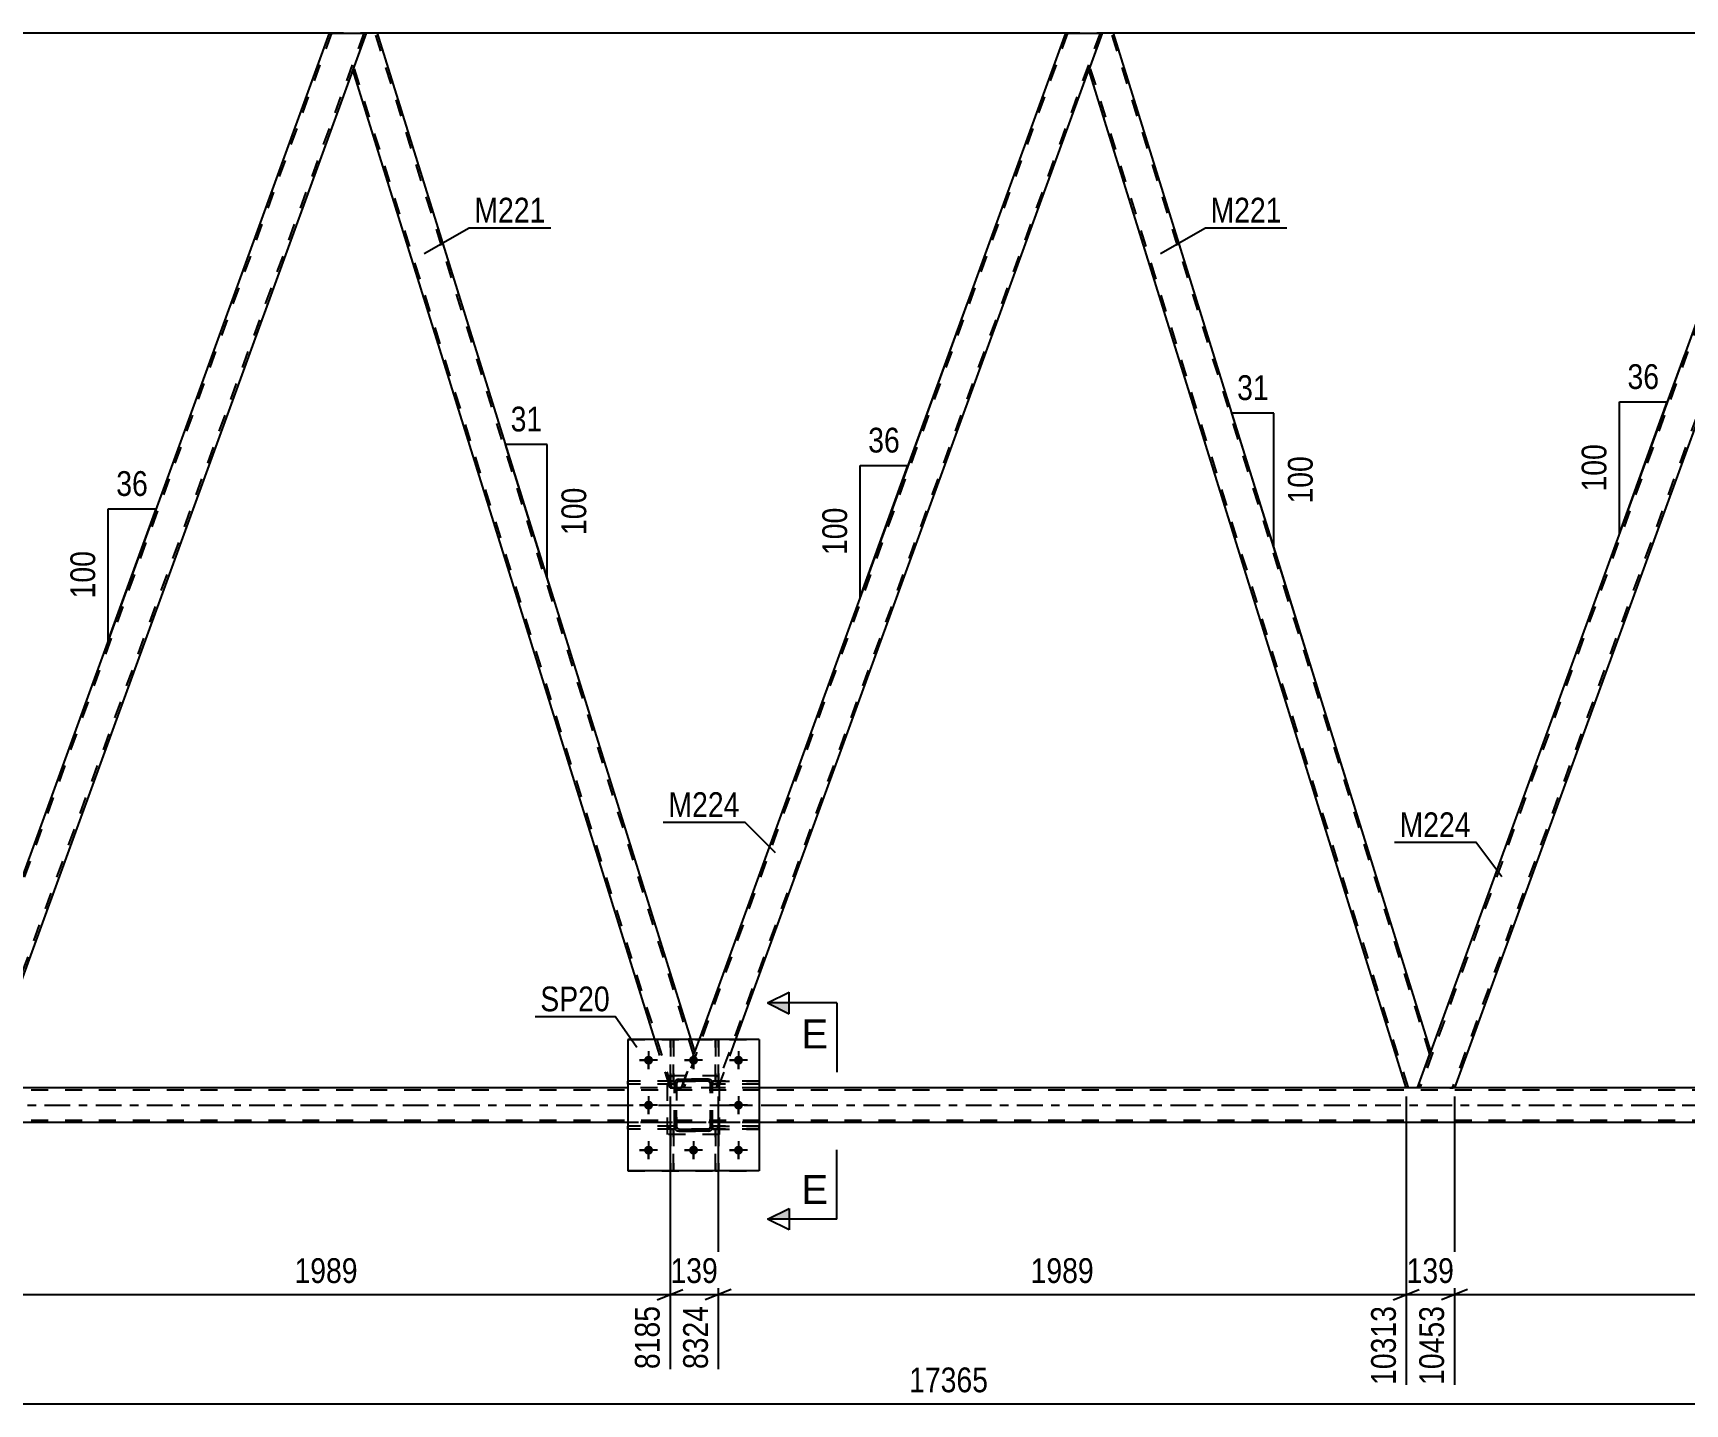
# Model space of a CAD drawing. Header units: millimetres. Extents: x 0 to 841, y 0 to 594.
# Drawn here: x 324.9 to 515.9, y 302.4 to 461 of the extents above; entities that cross this region are included whole.
import ezdxf

# ---------------------------------------------------------------- set-up
doc = ezdxf.new("R2010")
doc.units = ezdxf.units.MM
doc.linetypes.add('DXK_LINE_DOT2', pattern=[3.9198, 1.9599, -1.9599])
doc.linetypes.add('DXK_LINE_DOT3', pattern=[5.9187, 2.979, -0.9799, 0.9799, -0.9799])
doc.styles.add('Arial', font='ARIAL.TTF', dxfattribs={"height": 0.2})
doc.styles.add('Arial Narrow', font='ARIALN.TTF', dxfattribs={"height": 0.2})

# ---------------------------------------------------------------- blocks, each defined once
blk = doc.blocks.new('Part-318893340-3749 - 3734')
at = {"color": 7, "linetype": 'DXK_LINE_DOT2'}
for p, q in [((403.46, 334.23), (403.46, 334.55)), ((403.46, 334.55), (408.86, 334.55)), ((404.06, 334.23), (404.06, 334.55)), ((408.86, 334.55), (408.86, 334.23)), ((408.86, 334.23), (403.46, 334.23))]:
    blk.add_line(p, q, dxfattribs=at)
blk = doc.blocks.new('Part-318893340-3856 - 3734')
at = {"color": 2, "linetype": 'Continuous'}
for p, q in [((359.13, 460.98), (279.57, 460.98)), ((444.26, 460.98), (364.7, 460.98)), ((529.4, 460.98), (449.84, 460.98))]:
    blk.add_line(p, q, dxfattribs=at)
at = {"color": 7, "linetype": 'DXK_LINE_DOT2'}
for p, q in [((364.7, 460.98), (359.13, 460.98)), ((449.84, 460.98), (444.26, 460.98))]:
    blk.add_line(p, q, dxfattribs=at)
blk = doc.blocks.new('Part-318893340-3746 - 3734')
at = {"color": 7, "linetype": 'DXK_LINE_DOT2'}
for p, q in [((399.06, 339.75), (393.66, 339.75)), ((393.66, 339.43), (393.66, 339.75)), ((399.06, 339.43), (393.66, 339.43)), ((398.46, 339.43), (398.46, 339.75)), ((399.06, 339.75), (399.06, 339.43))]:
    blk.add_line(p, q, dxfattribs=at)
blk = doc.blocks.new('Part-318893340-3757 - 3734')
at = {"color": 7, "linetype": 'DXK_LINE_DOT2'}
for p, q in [((398.61, 339.74), (398.61, 344.59)), ((398.61, 344.59), (398.93, 344.59)), ((398.93, 344.59), (398.93, 339.74)), ((398.61, 340.34), (398.93, 340.34)), ((398.93, 339.74), (398.61, 339.74))]:
    blk.add_line(p, q, dxfattribs=at)
blk = doc.blocks.new('Part-318893340-3762 - 3734')
at = {"color": 7, "linetype": 'DXK_LINE_DOT2'}
for p, q in [((408.86, 334.55), (403.46, 334.55)), ((403.46, 334.55), (403.46, 334.23)), ((404.06, 334.23), (404.06, 334.55)), ((408.86, 334.23), (408.86, 334.55)), ((403.46, 334.23), (408.86, 334.23))]:
    blk.add_line(p, q, dxfattribs=at)
blk = doc.blocks.new('Part-318893340-3831 - 3734')
at = {"color": 7, "linetype": 'DXK_LINE_DOT2'}
for p, q in [((403.81, 339.74), (403.81, 344.59)), ((403.81, 344.59), (404.13, 344.59)), ((404.13, 344.59), (404.13, 339.74)), ((403.81, 340.34), (404.13, 340.34)), ((404.13, 339.74), (403.81, 339.74))]:
    blk.add_line(p, q, dxfattribs=at)
blk = doc.blocks.new('Part-318893340-3771 - 3734')
at = {"color": 7, "linetype": 'DXK_LINE_DOT2'}
for p, q in [((399.06, 334.55), (393.66, 334.55)), ((393.66, 334.23), (393.66, 334.55)), ((398.46, 334.23), (398.46, 334.55)), ((399.06, 334.55), (399.06, 334.23)), ((399.06, 334.23), (393.66, 334.23))]:
    blk.add_line(p, q, dxfattribs=at)
blk = doc.blocks.new('Part-318893340-3792 - 3734')
at = {"color": 7, "linetype": 'DXK_LINE_DOT2'}
for p, q in [((404.26, 340.39), (398.26, 340.39)), ((398.26, 333.59), (398.26, 340.39)), ((404.26, 333.59), (404.26, 340.39)), ((404.26, 333.59), (398.26, 333.59))]:
    blk.add_line(p, q, dxfattribs=at)
blk = doc.blocks.new('Part-318893340-3795 - 3734')
at = {"color": 7, "linetype": 'DXK_LINE_DOT2'}
for p, q in [((404.13, 334.22), (403.81, 334.22)), ((403.81, 334.22), (403.81, 329.39)), ((403.81, 333.62), (404.13, 333.62)), ((404.13, 329.39), (404.13, 334.22)), ((403.81, 329.39), (404.13, 329.39))]:
    blk.add_line(p, q, dxfattribs=at)
blk = doc.blocks.new('Bolt-318893340-3812 - 3734')
at = {"linetype": 'Continuous'}
for points in [[(396.58, 342.19, -1), (395.54, 342.19, -1)], [(401.78, 342.19, -1), (400.74, 342.19, -1)], [(406.98, 342.19, -1), (405.94, 342.19, -1)], [(396.58, 336.99, -1), (395.54, 336.99, -1)], [(406.98, 336.99, -1), (405.94, 336.99, -1)], [(396.58, 331.79, -1), (395.54, 331.79, -1)], [(401.78, 331.79, -1), (400.74, 331.79, -1)], [(406.98, 331.79, -1), (405.94, 331.79, -1)]]:
    blk.add_hatch(color=1, dxfattribs=at).paths.add_polyline_path(points)
at = {"color": 1, "linetype": 'Continuous'}
for p, q in [((397.1, 342.19), (395.02, 342.19)), ((396.06, 343.23), (396.06, 341.15)), ((402.3, 342.19), (400.22, 342.19)), ((401.26, 343.23), (401.26, 341.15)), ((407.5, 342.19), (405.42, 342.19)), ((406.46, 343.23), (406.46, 341.15)), ((397.1, 336.99), (395.02, 336.99)), ((396.06, 338.03), (396.06, 335.95)), ((407.5, 336.99), (405.42, 336.99)), ((406.46, 338.03), (406.46, 335.95)), ((396.06, 332.83), (396.06, 330.75)), ((401.26, 332.83), (401.26, 330.75)), ((406.46, 332.83), (406.46, 330.75)), ((397.1, 331.79), (395.02, 331.79)), ((402.3, 331.79), (400.22, 331.79)), ((407.5, 331.79), (405.42, 331.79))]:
    blk.add_line(p, q, dxfattribs=at)
blk = doc.blocks.new('Part-318893340-3825 - 3734')
at = {"color": 7, "linetype": 'DXK_LINE_DOT2'}
for p, q in [((404.26, 339.75), (403.46, 339.75)), ((403.46, 339.75), (403.46, 339.43)), ((403.46, 339.43), (404.28, 339.43)), ((408.86, 339.75), (404.06, 339.75)), ((404.06, 339.75), (404.06, 339.43)), ((408.86, 339.43), (404.06, 339.43)), ((408.86, 339.75), (408.86, 339.43))]:
    blk.add_line(p, q, dxfattribs=at)
blk = doc.blocks.new('Part-318893340-3842 - 3734')
at = {"color": 7, "linetype": 'DXK_LINE_DOT2'}
for p, q in [((398.93, 334.22), (398.61, 334.22)), ((398.61, 334.22), (398.61, 329.39)), ((398.61, 333.62), (398.93, 333.62)), ((398.93, 329.39), (398.93, 334.22)), ((398.61, 329.39), (398.93, 329.39))]:
    blk.add_line(p, q, dxfattribs=at)
blk = doc.blocks.new('Part-318893340-3845 - 3734')
at = {"color": 7, "linetype": 'DXK_LINE_DOT2'}
for p, q in [((403.46, 339.43), (403.46, 339.75)), ((403.46, 339.75), (408.86, 339.75)), ((408.86, 339.43), (403.46, 339.43)), ((404.06, 339.43), (404.06, 339.75)), ((408.86, 339.75), (408.86, 339.43))]:
    blk.add_line(p, q, dxfattribs=at)
blk = doc.blocks.new('Part-318893340-3851 - 3734')
at = {"color": 7, "linetype": 'DXK_LINE_DOT2'}
for p, q in [((359.39, 460.98), (314.98, 338.98)), ((363.13, 460.98), (318.73, 338.98)), ((363.39, 460.98), (361.84, 456.73)), ((316.27, 343.23), (314.73, 338.98)), ((318.47, 338.98), (318.83, 338.98))]:
    blk.add_line(p, q, dxfattribs=at)
at = {"color": 2, "linetype": 'Continuous'}
for p, q in [((359.13, 460.98), (316.27, 343.23)), ((359.13, 460.98), (362.88, 460.98)), ((362.88, 460.98), (363.39, 460.98)), ((361.84, 456.73), (318.98, 338.98)), ((318.47, 338.98), (314.73, 338.98)), ((318.94, 338.98), (318.47, 338.98)), ((318.98, 338.98), (318.94, 338.98))]:
    blk.add_line(p, q, dxfattribs=at)
blk = doc.blocks.new('Part-318893340-3862 - 3734')
at = {"color": 7, "linetype": 'DXK_LINE_DOT2'}
for p, q in [((529.65, 460.98), (485.25, 338.98)), ((533.4, 460.98), (489, 338.98)), ((533.66, 460.98), (532.11, 456.73)), ((486.54, 343.23), (484.99, 338.98)), ((488.74, 338.98), (489.1, 338.98))]:
    blk.add_line(p, q, dxfattribs=at)
at = {"color": 2, "linetype": 'Continuous'}
for p, q in [((529.4, 460.98), (486.54, 343.23)), ((529.4, 460.98), (533.14, 460.98)), ((533.14, 460.98), (533.66, 460.98)), ((532.11, 456.73), (489.25, 338.98)), ((488.74, 338.98), (484.99, 338.98)), ((489.21, 338.98), (488.74, 338.98)), ((489.25, 338.98), (489.21, 338.98))]:
    blk.add_line(p, q, dxfattribs=at)
blk = doc.blocks.new('Part-318893340-3876 - 3734')
at = {"color": 7, "linetype": 'DXK_LINE_DOT2'}
for p, q in [((398.61, 344.59), (398.61, 339.74)), ((398.93, 344.59), (398.61, 344.59)), ((398.93, 339.74), (398.93, 344.59)), ((398.61, 340.34), (398.93, 340.34)), ((398.61, 339.74), (398.93, 339.74))]:
    blk.add_line(p, q, dxfattribs=at)
blk = doc.blocks.new('Part-318893340-3879 - 3734')
at = {"color": 7, "linetype": 'DXK_LINE_DOT2'}
for p, q in [((403.81, 344.59), (403.81, 339.74)), ((404.13, 344.59), (403.81, 344.59)), ((404.13, 339.74), (404.13, 344.59)), ((403.81, 340.34), (404.13, 340.34)), ((403.81, 339.74), (404.13, 339.74))]:
    blk.add_line(p, q, dxfattribs=at)
blk = doc.blocks.new('Bolt-318893340-3898 - 3734')
at = {"color": 1, "linetype": 'Continuous'}
for p, q in [((395.02, 342.19), (395.71, 342.19)), ((396.06, 343.23), (396.06, 342.53)), ((397.1, 342.19), (396.41, 342.19)), ((400.22, 342.19), (400.91, 342.19)), ((401.26, 343.23), (401.26, 342.53)), ((402.3, 342.19), (401.61, 342.19)), ((405.42, 342.19), (406.11, 342.19)), ((406.46, 343.23), (406.46, 342.53)), ((407.5, 342.19), (406.81, 342.19)), ((396.06, 341.15), (396.06, 341.84)), ((401.26, 341.15), (401.26, 341.84)), ((406.46, 341.15), (406.46, 341.84)), ((395.02, 336.99), (395.71, 336.99)), ((396.06, 338.03), (396.06, 337.33)), ((396.06, 335.95), (396.06, 336.64)), ((397.1, 336.99), (396.41, 336.99)), ((405.42, 336.99), (406.11, 336.99)), ((406.46, 338.03), (406.46, 337.33)), ((406.46, 335.95), (406.46, 336.64)), ((407.5, 336.99), (406.81, 336.99)), ((396.06, 332.83), (396.06, 332.13)), ((401.26, 332.83), (401.26, 332.13)), ((406.46, 332.83), (406.46, 332.13)), ((395.02, 331.79), (395.71, 331.79)), ((396.06, 330.75), (396.06, 331.44)), ((397.1, 331.79), (396.41, 331.79)), ((400.22, 331.79), (400.91, 331.79)), ((401.26, 330.75), (401.26, 331.44)), ((402.3, 331.79), (401.61, 331.79)), ((405.42, 331.79), (406.11, 331.79)), ((406.46, 330.75), (406.46, 331.44)), ((407.5, 331.79), (406.81, 331.79))]:
    blk.add_line(p, q, dxfattribs=at)
blk = doc.blocks.new('Part-318893340-3903 - 3734')
at = {"color": 2, "linetype": 'Continuous'}
for p, q in [((448.52, 460.98), (446.97, 456.73)), ((449.84, 460.98), (448.52, 460.98)), ((486.54, 343.23), (449.84, 460.98)), ((483.68, 338.98), (446.97, 456.73)), ((484.99, 338.98), (486.54, 343.23)), ((484.99, 338.98), (483.68, 338.98))]:
    blk.add_line(p, q, dxfattribs=at)
at = {"color": 7, "linetype": 'DXK_LINE_DOT2'}
for p, q in [((486.41, 342.86), (449.59, 460.98)), ((446.97, 456.73), (446.97, 456.73)), ((483.93, 338.98), (447.11, 457.1)), ((486.41, 342.86), (486.37, 342.77))]:
    blk.add_line(p, q, dxfattribs=at)
blk = doc.blocks.new('Part-318893340-3908 - 3734')
at = {"color": 7, "linetype": 'DXK_LINE_DOT2'}
for p, q in [((444.52, 460.98), (400.12, 338.98)), ((448.27, 460.98), (403.86, 338.98)), ((448.52, 460.98), (446.97, 456.73)), ((401.9, 344.59), (399.86, 338.98)), ((404.12, 338.98), (406.16, 344.59)), ((404.12, 338.98), (399.86, 338.98))]:
    blk.add_line(p, q, dxfattribs=at)
at = {"color": 2, "linetype": 'Continuous'}
for p, q in [((444.26, 460.98), (401.9, 344.59)), ((444.26, 460.98), (448.01, 460.98)), ((448.01, 460.98), (448.52, 460.98)), ((406.16, 344.59), (446.97, 456.73))]:
    blk.add_line(p, q, dxfattribs=at)
blk = doc.blocks.new('Part-318893340-3915 - 3734')
at = {"color": 7, "linetype": 'DXK_LINE_DOT2'}
for p, q in [((398.61, 329.39), (398.61, 334.22)), ((398.61, 334.22), (398.93, 334.22)), ((398.61, 333.62), (398.93, 333.62)), ((398.93, 334.22), (398.93, 329.39)), ((398.93, 329.39), (398.61, 329.39))]:
    blk.add_line(p, q, dxfattribs=at)
blk = doc.blocks.new('Part-318893340-3918 - 3734')
at = {"color": 7, "linetype": 'DXK_LINE_DOT2'}
for p, q in [((403.81, 329.39), (403.81, 334.22)), ((403.81, 334.22), (404.13, 334.22)), ((403.81, 333.62), (404.13, 333.62)), ((404.13, 334.22), (404.13, 329.39)), ((404.13, 329.39), (403.81, 329.39))]:
    blk.add_line(p, q, dxfattribs=at)
blk = doc.blocks.new('Part-318893340-3937 - 3734')
at = {"color": 2, "linetype": 'Continuous'}
for p, q in [((408.86, 344.59), (393.66, 344.59)), ((393.66, 344.59), (393.66, 329.39)), ((408.86, 344.59), (408.86, 329.39)), ((408.86, 329.39), (393.66, 329.39))]:
    blk.add_line(p, q, dxfattribs=at)
blk = doc.blocks.new('Part-318893340-3942 - 3734')
at = {"color": 7, "linetype": 'DXK_LINE_DOT2'}
for p, q in [((718.6, 338.74), (107.21, 338.74)), ((408.86, 338.98), (393.66, 338.98)), ((489.25, 338.98), (483.68, 338.98)), ((718.6, 335.22), (107.21, 335.22)), ((579.13, 334.98), (393.66, 334.98)), ((408.86, 334.98), (393.66, 334.98))]:
    blk.add_line(p, q, dxfattribs=at)
at = {"color": 2, "linetype": 'Continuous'}
for p, q in [((393.66, 338.98), (318.98, 338.98)), ((483.68, 338.98), (408.86, 338.98)), ((563.93, 338.98), (489.25, 338.98)), ((393.66, 334.98), (238.59, 334.98)), ((563.93, 334.98), (408.86, 334.98))]:
    blk.add_line(p, q, dxfattribs=at)
at = {"color": 7, "linetype": 'DXK_LINE_DOT3'}
blk.add_line((107.21, 336.98), (718.6, 336.98), dxfattribs=at)
blk = doc.blocks.new('Part-318893340-3947 - 3734')
at = {"color": 2, "linetype": 'Continuous'}
for p, q in [((363.39, 460.98), (361.84, 456.73)), ((364.7, 460.98), (363.39, 460.98)), ((400.98, 344.59), (364.7, 460.98)), ((396.8, 344.59), (361.84, 456.73))]:
    blk.add_line(p, q, dxfattribs=at)
at = {"color": 7, "linetype": 'DXK_LINE_DOT2'}
for p, q in [((401.27, 342.86), (364.45, 460.98)), ((361.84, 456.73), (361.84, 456.73)), ((398.79, 338.98), (361.97, 457.1)), ((398.54, 338.98), (396.8, 344.59)), ((401.41, 343.23), (400.98, 344.59)), ((399.86, 338.98), (401.41, 343.23)), ((398.54, 338.98), (399.86, 338.98))]:
    blk.add_line(p, q, dxfattribs=at)
blk = doc.blocks.new('Part-318893340-3958 - 3734')
at = {"color": 7, "linetype": 'DXK_LINE_DOT2'}
for p, q in [((399.06, 339.51), (399.1, 339.69)), ((399.1, 339.69), (399.06, 339.51)), ((399.06, 334.47), (399.06, 339.51)), ((399.06, 339.51), (399.06, 339.51)), ((399.06, 334.47), (399.06, 339.51)), ((399.3, 339.51), (399.32, 339.6)), ((399.32, 339.6), (399.3, 339.51)), ((399.3, 334.47), (399.3, 339.51)), ((399.3, 339.51), (399.3, 339.51)), ((399.3, 339.51), (399.3, 334.47)), ((399.32, 339.6), (399.37, 339.68)), ((399.37, 339.68), (399.32, 339.6)), ((399.36, 339.95), (399.54, 339.99)), ((399.54, 339.99), (399.36, 339.95)), ((399.37, 339.68), (399.45, 339.73)), ((399.45, 339.73), (399.37, 339.68)), ((399.54, 339.75), (399.45, 339.73)), ((402.98, 339.99), (399.54, 339.99)), ((402.98, 339.75), (399.54, 339.75)), ((402.98, 339.99), (403.16, 339.95)), ((403.16, 339.95), (402.98, 339.99)), ((403.07, 339.73), (402.98, 339.75)), ((403.07, 339.73), (403.15, 339.68)), ((403.15, 339.68), (403.2, 339.6)), ((403.2, 339.6), (403.15, 339.68)), ((403.2, 339.6), (403.22, 339.51)), ((403.22, 339.51), (403.2, 339.6)), ((403.22, 334.47), (403.22, 339.51)), ((403.22, 339.51), (403.22, 339.51)), ((403.22, 334.47), (403.22, 339.51)), ((403.42, 339.69), (403.46, 339.51)), ((403.46, 339.51), (403.42, 339.69)), ((403.46, 334.47), (403.46, 339.51)), ((403.46, 339.51), (403.46, 339.51)), ((403.46, 334.47), (403.46, 339.51)), ((399.06, 334.47), (399.06, 334.47)), ((399.1, 334.28), (399.06, 334.47)), ((399.06, 334.47), (399.1, 334.28)), ((399.3, 334.47), (399.3, 334.47)), ((399.32, 334.37), (399.3, 334.47)), ((399.3, 334.47), (399.32, 334.37)), ((399.37, 334.3), (399.32, 334.37)), ((399.32, 334.37), (399.37, 334.3)), ((403.2, 334.37), (403.15, 334.3)), ((403.15, 334.3), (403.2, 334.37)), ((403.22, 334.47), (403.2, 334.37)), ((403.2, 334.37), (403.22, 334.47)), ((403.22, 334.47), (403.22, 334.47)), ((403.46, 334.47), (403.42, 334.28)), ((403.42, 334.28), (403.46, 334.47)), ((403.46, 334.47), (403.46, 334.47)), ((399.54, 333.99), (399.36, 334.02)), ((399.36, 334.02), (399.54, 333.99)), ((399.45, 334.24), (399.37, 334.3)), ((399.54, 334.23), (399.45, 334.24)), ((402.98, 334.23), (399.54, 334.23)), ((402.98, 333.99), (399.54, 333.99)), ((403.07, 334.24), (402.98, 334.23)), ((403.16, 334.02), (402.98, 333.99)), ((402.98, 333.99), (403.16, 334.02)), ((403.15, 334.3), (403.07, 334.24)), ((403.07, 334.24), (403.15, 334.3))]:
    blk.add_line(p, q, dxfattribs=at)
at = {"color": 7, "linetype": 'DXK_LINE_DOT3'}
blk.add_line((401.26, 336.99), (401.26, 336.99), dxfattribs=at)
at = {"color": 7, "linetype": 'DXK_LINE_DOT2'}
for centre, start, end in [((399.54, 339.51), 112.5, 157.5), ((399.54, 339.51), 112.5, 157.5), ((402.98, 339.51), 22.5, 67.5), ((402.98, 339.51), 22.5, 67.5), ((399.54, 334.47), 202.5, 247.5), ((399.54, 334.47), 202.5, 247.5), ((402.98, 334.47), 292.5, 337.5), ((402.98, 334.47), 292.5, 337.5)]:
    blk.add_arc(centre, 0.48, start, end, dxfattribs=at)
blk = doc.blocks.new('Part-318893340-3969 - 3734')
at = {"color": 7, "linetype": 'DXK_LINE_DOT2'}
for p, q in [((399.06, 334.55), (393.66, 334.55)), ((393.66, 334.55), (393.66, 334.23)), ((398.46, 334.23), (398.46, 334.55)), ((399.06, 334.23), (399.06, 334.55)), ((399.06, 334.23), (393.66, 334.23))]:
    blk.add_line(p, q, dxfattribs=at)
blk = doc.blocks.new('Part-318893340-3972 - 3734')
at = {"color": 7, "linetype": 'DXK_LINE_DOT2'}
for p, q in [((399.06, 339.75), (393.66, 339.75)), ((393.66, 339.75), (393.66, 339.43)), ((399.06, 339.43), (393.66, 339.43)), ((398.46, 339.43), (398.46, 339.75)), ((399.06, 339.43), (399.06, 339.75))]:
    blk.add_line(p, q, dxfattribs=at)
blk = doc.blocks.new('Part-318893340-3984 - 3734')
at = {"color": 7, "linetype": 'DXK_LINE_DOT2'}
for p, q in [((404.26, 340.39), (398.26, 340.39)), ((398.26, 333.59), (398.26, 340.39)), ((404.26, 333.59), (404.26, 340.39)), ((404.26, 333.59), (398.26, 333.59))]:
    blk.add_line(p, q, dxfattribs=at)
blk = doc.blocks.new('Part-318893340-3985 - 3734')
at = {"color": 7, "linetype": 'DXK_LINE_DOT2'}
for p, q in [((399.06, 339.51), (399.1, 339.69)), ((399.1, 339.69), (399.06, 339.51)), ((399.06, 334.47), (399.06, 339.51)), ((399.06, 339.51), (399.06, 339.51)), ((399.06, 334.47), (399.06, 339.51)), ((399.3, 339.51), (399.32, 339.6)), ((399.32, 339.6), (399.3, 339.51)), ((399.3, 334.47), (399.3, 339.51)), ((399.3, 339.51), (399.3, 339.51)), ((399.3, 339.51), (399.3, 334.47)), ((399.32, 339.6), (399.37, 339.68)), ((399.37, 339.68), (399.32, 339.6)), ((399.36, 339.95), (399.54, 339.99)), ((399.54, 339.99), (399.36, 339.95)), ((399.37, 339.68), (399.45, 339.73)), ((399.45, 339.73), (399.37, 339.68)), ((399.45, 339.73), (399.54, 339.75)), ((399.54, 339.75), (399.45, 339.73)), ((399.54, 339.99), (402.98, 339.99)), ((399.54, 339.99), (399.54, 339.99)), ((399.54, 339.99), (402.98, 339.99)), ((399.54, 339.75), (402.98, 339.75)), ((399.54, 339.75), (399.54, 339.75)), ((399.54, 339.75), (402.98, 339.75)), ((402.98, 339.99), (402.98, 339.99)), ((402.98, 339.99), (403.16, 339.95)), ((403.16, 339.95), (402.98, 339.99)), ((402.98, 339.75), (402.98, 339.75)), ((402.98, 339.75), (403.07, 339.73)), ((403.15, 339.68), (403.07, 339.73)), ((403.15, 339.68), (403.2, 339.6)), ((403.2, 339.6), (403.22, 339.51)), ((403.2, 339.6), (403.22, 339.51)), ((403.22, 334.47), (403.22, 339.51)), ((403.22, 339.51), (403.22, 339.51)), ((403.22, 334.47), (403.22, 339.51)), ((403.42, 339.69), (403.46, 339.51)), ((403.46, 339.51), (403.42, 339.69)), ((403.46, 334.47), (403.46, 339.51)), ((403.46, 339.51), (403.46, 339.51)), ((403.46, 334.47), (403.46, 339.51)), ((399.06, 334.47), (399.06, 334.47)), ((399.1, 334.28), (399.06, 334.47)), ((399.06, 334.47), (399.1, 334.28)), ((399.3, 334.47), (399.3, 334.47)), ((399.32, 334.37), (399.3, 334.47)), ((399.32, 334.37), (399.3, 334.47)), ((399.37, 334.3), (399.32, 334.37)), ((403.2, 334.37), (403.15, 334.3)), ((403.15, 334.3), (403.2, 334.37)), ((403.22, 334.47), (403.2, 334.37)), ((403.2, 334.37), (403.22, 334.47)), ((403.22, 334.47), (403.22, 334.47)), ((403.46, 334.47), (403.42, 334.28)), ((403.42, 334.28), (403.46, 334.47)), ((403.46, 334.47), (403.46, 334.47)), ((399.54, 333.99), (399.36, 334.02)), ((399.36, 334.02), (399.54, 333.99)), ((399.45, 334.24), (399.37, 334.3)), ((399.54, 334.23), (399.45, 334.24)), ((399.54, 334.23), (402.98, 334.23)), ((399.54, 334.23), (399.54, 334.23)), ((399.54, 334.23), (402.98, 334.23)), ((399.54, 333.99), (402.98, 333.99)), ((399.54, 333.99), (399.54, 333.99)), ((402.98, 333.99), (399.54, 333.99)), ((403.07, 334.24), (402.98, 334.23)), ((402.98, 334.23), (403.07, 334.24)), ((402.98, 334.23), (402.98, 334.23)), ((403.16, 334.02), (402.98, 333.99)), ((402.98, 333.99), (403.16, 334.02)), ((402.98, 333.99), (402.98, 333.99)), ((403.15, 334.3), (403.07, 334.24)), ((403.07, 334.24), (403.15, 334.3))]:
    blk.add_line(p, q, dxfattribs=at)
at = {"color": 7, "linetype": 'DXK_LINE_DOT3'}
blk.add_line((401.26, 336.99), (401.26, 336.99), dxfattribs=at)
at = {"color": 7, "linetype": 'DXK_LINE_DOT2'}
for centre, start, end in [((399.54, 339.51), 112.5, 157.5), ((399.54, 339.51), 112.5, 157.5), ((402.98, 339.51), 22.5, 67.5), ((402.98, 339.51), 22.5, 67.5), ((399.54, 334.47), 202.5, 247.5), ((399.54, 334.47), 202.5, 247.5), ((402.98, 334.47), 292.5, 337.5), ((402.98, 334.47), 292.5, 337.5)]:
    blk.add_arc(centre, 0.48, start, end, dxfattribs=at)
blk = doc.blocks.new('Part-318893340-3986 - 3734')
at = {"color": 7, "linetype": 'DXK_LINE_DOT2'}
for p, q in [((393.66, 344.59), (408.86, 344.59)), ((393.66, 344.59), (393.66, 329.39)), ((408.86, 344.59), (408.86, 329.39)), ((393.66, 329.39), (408.86, 329.39))]:
    blk.add_line(p, q, dxfattribs=at)
blk = doc.blocks.new('AngleDimension-318893340-5078 - 3734')
at = {"color": 7, "linetype": 'Continuous'}
for p, q in [((468.36, 417.04), (463.53, 417.04)), ((468.36, 401.58), (463.53, 417.04)), ((468.36, 401.58), (468.36, 417.04)), ((476.75, 374.63), (468.36, 401.58))]:
    blk.add_line(p, q, dxfattribs=at)
at = {"color": 0}
for points in [[(468.37, 417.94), (468.37, 422.14), (463.52, 422.14), (463.52, 417.94)], [(473.46, 412.65), (469.26, 412.65), (469.26, 405.97), (473.46, 405.97)]]:
    blk.add_wipeout(points, dxfattribs=at)
at = {"color": 3, "style": 'Arial Narrow'}
blk.add_text('31', height=2.863, dxfattribs=at).set_placement((464.12, 418.54))
blk.add_text('100', height=2.863, rotation=90.0002, dxfattribs=at).set_placement((472.86, 406.57))
blk = doc.blocks.new('AngleDimension-318893340-5050 - 3734')
at = {"color": 7, "linetype": 'Continuous'}
for p, q in [((384.35, 413.41), (379.53, 413.41)), ((384.35, 397.94), (379.53, 413.41)), ((384.35, 397.94), (384.35, 413.41)), ((384.54, 397.34), (384.35, 397.94))]:
    blk.add_line(p, q, dxfattribs=at)
at = {"color": 0}
for points in [[(384.37, 414.31), (384.37, 418.51), (379.51, 418.51), (379.51, 414.31)], [(389.45, 409.02), (385.25, 409.02), (385.25, 402.33), (389.45, 402.33)]]:
    blk.add_wipeout(points, dxfattribs=at)
at = {"color": 3, "style": 'Arial Narrow'}
blk.add_text('31', height=2.863, dxfattribs=at).set_placement((380.11, 414.91))
blk.add_text('100', height=2.863, rotation=90.0002, dxfattribs=at).set_placement((388.85, 402.93))
blk = doc.blocks.new('StraightDimension-318893340-4430 - 3734')
at = {"color": 7, "linetype": 'Continuous'}
blk.add_line((97.95, 302.44), (763.58, 302.44), dxfattribs=at)
at = {"color": 0}
blk.add_wipeout([(435.93, 303.19), (435.93, 307.39), (425.59, 307.39), (425.59, 303.19)], dxfattribs=at)
at = {"color": 3, "style": 'Arial Narrow'}
blk.add_text('17365', height=2.863, dxfattribs=at).set_placement((426.19, 303.79))
blk = doc.blocks.new('StraightDimension-318893340-4445 - 3734')
at = {"color": 7, "linetype": 'Continuous'}
for p, q in [((489.25, 337.98), (489.25, 304.64)), ((568.81, 337.98), (568.81, 304.64)), ((490.75, 315.68), (487.75, 314.48)), ((567.31, 314.48), (570.31, 315.68)), ((489.25, 315.08), (568.81, 315.08))]:
    blk.add_line(p, q, dxfattribs=at)
at = {"color": 0}
blk.add_wipeout([(533.29, 315.83), (533.29, 320.03), (524.77, 320.03), (524.77, 315.83)], dxfattribs=at)
at = {"color": 0, "linetype": 'Continuous'}
blk.add_wipeout([(568.21, 314.38), (564.01, 314.38), (564.01, 304.04), (568.21, 304.04)], dxfattribs=at)
at = {"color": 3, "style": 'Arial Narrow'}
blk.add_text('1989', height=2.863, dxfattribs=at).set_placement((525.37, 316.43))
at = {"color": 3, "linetype": 'Continuous', "style": 'Arial Narrow'}
blk.add_text('12442', height=2.863, rotation=90.0002, dxfattribs=at).set_placement((567.61, 304.64))
blk = doc.blocks.new('StraightDimension-318893340-4446 - 3734')
at = {"color": 7, "linetype": 'Continuous'}
for p, q in [((483.68, 337.98), (483.68, 304.64)), ((489.25, 337.98), (489.25, 304.64)), ((482.18, 314.48), (485.18, 315.68)), ((490.75, 315.68), (487.75, 314.48)), ((483.68, 315.08), (489.25, 315.08))]:
    blk.add_line(p, q, dxfattribs=at)
at = {"color": 0}
blk.add_wipeout([(489.81, 315.83), (489.81, 320.03), (483.12, 320.03), (483.12, 315.83)], dxfattribs=at)
at = {"color": 0, "linetype": 'Continuous'}
blk.add_wipeout([(488.65, 314.38), (484.45, 314.38), (484.45, 304.04), (488.65, 304.04)], dxfattribs=at)
at = {"color": 3, "style": 'Arial Narrow'}
blk.add_text('139', height=2.863, dxfattribs=at).set_placement((483.72, 316.43))
at = {"color": 3, "linetype": 'Continuous', "style": 'Arial Narrow'}
blk.add_text('10453', height=2.863, rotation=90.0002, dxfattribs=at).set_placement((488.05, 304.64))
blk = doc.blocks.new('StraightDimension-318893340-4447 - 3734')
at = {"color": 7, "linetype": 'Continuous'}
for p, q in [((404.12, 337.98), (404.12, 306.47)), ((483.68, 337.98), (483.68, 304.64)), ((405.62, 315.68), (402.62, 314.48)), ((482.18, 314.48), (485.18, 315.68)), ((404.12, 315.08), (483.68, 315.08))]:
    blk.add_line(p, q, dxfattribs=at)
at = {"color": 0}
blk.add_wipeout([(448.15, 315.83), (448.15, 320.03), (439.64, 320.03), (439.64, 315.83)], dxfattribs=at)
at = {"color": 0, "linetype": 'Continuous'}
blk.add_wipeout([(483.08, 314.38), (478.88, 314.38), (478.88, 304.04), (483.08, 304.04)], dxfattribs=at)
at = {"color": 3, "style": 'Arial Narrow'}
blk.add_text('1989', height=2.863, dxfattribs=at).set_placement((440.24, 316.43))
at = {"color": 3, "linetype": 'Continuous', "style": 'Arial Narrow'}
blk.add_text('10313', height=2.863, rotation=90.0002, dxfattribs=at).set_placement((482.48, 304.64))
blk = doc.blocks.new('StraightDimension-318893340-4448 - 3734')
at = {"color": 7, "linetype": 'Continuous'}
for p, q in [((398.54, 337.98), (398.54, 306.47)), ((404.12, 337.98), (404.12, 306.47)), ((397.04, 314.48), (400.04, 315.68)), ((405.62, 315.68), (402.62, 314.48)), ((398.54, 315.08), (404.12, 315.08))]:
    blk.add_line(p, q, dxfattribs=at)
at = {"color": 0}
blk.add_wipeout([(404.67, 315.83), (404.67, 320.03), (397.99, 320.03), (397.99, 315.83)], dxfattribs=at)
at = {"color": 0, "linetype": 'Continuous'}
blk.add_wipeout([(403.52, 314.38), (399.32, 314.38), (399.32, 305.87), (403.52, 305.87)], dxfattribs=at)
at = {"color": 3, "style": 'Arial Narrow'}
blk.add_text('139', height=2.863, dxfattribs=at).set_placement((398.59, 316.43))
at = {"color": 3, "linetype": 'Continuous', "style": 'Arial Narrow'}
blk.add_text('8324', height=2.863, rotation=90.0002, dxfattribs=at).set_placement((402.92, 306.47))
blk = doc.blocks.new('StraightDimension-318893340-4449 - 3734')
at = {"color": 7, "linetype": 'Continuous'}
for p, q in [((318.98, 337.98), (318.98, 306.47)), ((398.54, 337.98), (398.54, 306.47)), ((320.48, 315.68), (317.48, 314.48)), ((397.04, 314.48), (400.04, 315.68)), ((318.98, 315.08), (398.54, 315.08))]:
    blk.add_line(p, q, dxfattribs=at)
at = {"color": 0}
blk.add_wipeout([(363.02, 315.83), (363.02, 320.03), (354.51, 320.03), (354.51, 315.83)], dxfattribs=at)
at = {"color": 0, "linetype": 'Continuous'}
blk.add_wipeout([(397.94, 314.38), (393.74, 314.38), (393.74, 305.87), (397.94, 305.87)], dxfattribs=at)
at = {"color": 3, "style": 'Arial Narrow'}
blk.add_text('1989', height=2.863, dxfattribs=at).set_placement((355.11, 316.43))
at = {"color": 3, "linetype": 'Continuous', "style": 'Arial Narrow'}
blk.add_text('8185', height=2.863, rotation=90.0002, dxfattribs=at).set_placement((397.34, 306.47))
blk = doc.blocks.new('AngleDimension-318893340-5032 - 3734')
at = {"color": 7, "linetype": 'Continuous'}
for p, q in [((333.56, 405.95), (339.1, 405.95)), ((333.56, 390.73), (339.1, 405.95)), ((333.56, 390.73), (333.56, 405.95)), ((339.18, 406.17), (339.1, 405.95))]:
    blk.add_line(p, q, dxfattribs=at)
at = {"color": 0}
for points in [[(338.76, 406.85), (338.76, 411.05), (333.9, 411.05), (333.9, 406.85)], [(332.66, 401.68), (328.46, 401.68), (328.46, 395), (332.66, 395)]]:
    blk.add_wipeout(points, dxfattribs=at)
at = {"color": 3, "style": 'Arial Narrow'}
blk.add_text('36', height=2.863, dxfattribs=at).set_placement((334.5, 407.45))
blk.add_text('100', height=2.863, rotation=90.0002, dxfattribs=at).set_placement((332.06, 395.6))
blk = doc.blocks.new('AngleDimension-318893340-5064 - 3734')
at = {"color": 7, "linetype": 'Continuous'}
for p, q in [((432.94, 429.87), (426.06, 410.97)), ((420.52, 410.97), (426.06, 410.97)), ((420.52, 395.75), (426.06, 410.97)), ((420.52, 395.75), (420.52, 410.97))]:
    blk.add_line(p, q, dxfattribs=at)
at = {"color": 0}
for points in [[(425.72, 411.87), (425.72, 416.07), (420.86, 416.07), (420.86, 411.87)], [(419.62, 406.7), (415.42, 406.7), (415.42, 400.02), (419.62, 400.02)]]:
    blk.add_wipeout(points, dxfattribs=at)
at = {"color": 3, "style": 'Arial Narrow'}
blk.add_text('36', height=2.863, dxfattribs=at).set_placement((421.46, 412.47))
blk.add_text('100', height=2.863, rotation=90.0002, dxfattribs=at).set_placement((419.02, 400.62))
blk = doc.blocks.new('AngleDimension-318893340-5092 - 3734')
at = {"color": 7, "linetype": 'Continuous'}
for p, q in [((515.83, 423.7), (513.87, 418.32)), ((508.33, 418.32), (513.87, 418.32)), ((508.33, 403.09), (513.87, 418.32)), ((508.33, 403.09), (508.33, 418.32))]:
    blk.add_line(p, q, dxfattribs=at)
at = {"color": 0}
for points in [[(513.53, 419.22), (513.53, 423.42), (508.67, 423.42), (508.67, 419.22)], [(507.43, 414.05), (503.23, 414.05), (503.23, 407.36), (507.43, 407.36)]]:
    blk.add_wipeout(points, dxfattribs=at)
at = {"color": 3, "style": 'Arial Narrow'}
blk.add_text('36', height=2.863, dxfattribs=at).set_placement((509.27, 419.82))
blk.add_text('100', height=2.863, rotation=90.0002, dxfattribs=at).set_placement((506.83, 407.96))
blk = doc.blocks.new('Mark-318893340-3933 - 3734')
at = {"color": 0}
blk.add_wipeout([(391.58, 347.85), (391.58, 350.85), (383.54, 350.85), (383.54, 347.85)], dxfattribs=at)
blk.add_wipeout([(391.58, 347.85), (391.58, 350.85), (383.54, 350.85), (383.54, 347.85)], dxfattribs=at)
at = {"color": 30, "linetype": 'Continuous'}
for p in [(382.94, 347.25), (394.71, 343.66)]:
    blk.add_line(p, (392.18, 347.25), dxfattribs=at)
at = {"color": 3, "style": 'Arial Narrow'}
blk.add_text('SP20', height=2.863, dxfattribs=at).set_placement((383.54, 347.85))
blk = doc.blocks.new('SectionMark-318893340-5216 - 3734')
at = {"linetype": 'Continuous'}
for points in [[(412.33, 348.81), (412.33, 347.56), (409.83, 348.81)], [(412.33, 325.06), (412.33, 323.81), (409.83, 323.81)]]:
    blk.add_hatch(color=6, dxfattribs=at).paths.add_polyline_path(points)
at = {"color": 6, "linetype": 'Continuous'}
for p, q in [((409.83, 348.81), (412.33, 350.06)), ((412.33, 347.56), (412.33, 350.06)), ((417.83, 348.81), (409.83, 348.81)), ((409.83, 348.81), (412.33, 347.56)), ((417.83, 348.81), (417.83, 340.81)), ((417.83, 323.81), (417.83, 331.81)), ((409.83, 323.81), (412.33, 325.06)), ((412.33, 325.06), (412.33, 322.56)), ((417.83, 323.81), (409.83, 323.81)), ((412.33, 322.56), (409.83, 323.81))]:
    blk.add_line(p, q, dxfattribs=at)
at = {"color": 0, "linetype": 'Continuous'}
for points in [[(416.83, 343.56), (416.83, 347.06), (413.72, 347.06), (413.72, 343.56)], [(416.83, 325.56), (416.83, 329.06), (413.72, 329.06), (413.72, 325.56)]]:
    blk.add_wipeout(points, dxfattribs=at)
at = {"color": 3, "linetype": 'Continuous', "style": 'Arial'}
for p in [(413.72, 343.56), (413.72, 325.56)]:
    blk.add_text('E', height=3.34, dxfattribs=at).set_placement(p)
blk = doc.blocks.new('Mark-318893340-15127 - 3734')
at = {"color": 0}
blk.add_wipeout([(491.13, 367.99), (491.13, 370.99), (482.91, 370.99), (482.91, 367.99)], dxfattribs=at)
blk.add_wipeout([(491.13, 367.99), (491.13, 370.99), (482.91, 370.99), (482.91, 367.99)], dxfattribs=at)
at = {"color": 30, "linetype": 'Continuous'}
for p in [(482.31, 367.39), (494.74, 363.39)]:
    blk.add_line(p, (491.73, 367.39), dxfattribs=at)
at = {"color": 3, "style": 'Arial Narrow'}
blk.add_text('M224', height=2.863, dxfattribs=at).set_placement((482.91, 367.99))
blk = doc.blocks.new('Mark-318893340-15133 - 3734')
at = {"color": 0}
blk.add_wipeout([(469.28, 439.07), (469.28, 442.07), (461.05, 442.07), (461.05, 439.07)], dxfattribs=at)
blk.add_wipeout([(469.28, 439.07), (469.28, 442.07), (461.05, 442.07), (461.05, 439.07)], dxfattribs=at)
at = {"color": 30, "linetype": 'Continuous'}
for p, q in [((455.26, 435.47), (460.45, 438.47)), ((460.45, 438.47), (469.88, 438.47))]:
    blk.add_line(p, q, dxfattribs=at)
at = {"color": 3, "style": 'Arial Narrow'}
blk.add_text('M221', height=2.863, dxfattribs=at).set_placement((461.05, 439.07))
blk = doc.blocks.new('Mark-318893340-15136 - 3734')
at = {"color": 0}
blk.add_wipeout([(406.58, 370.32), (406.58, 373.32), (398.36, 373.32), (398.36, 370.32)], dxfattribs=at)
blk.add_wipeout([(406.58, 370.32), (406.58, 373.32), (398.36, 373.32), (398.36, 370.32)], dxfattribs=at)
at = {"color": 30, "linetype": 'Continuous'}
for p in [(397.76, 369.72), (410.72, 366.19)]:
    blk.add_line(p, (407.18, 369.72), dxfattribs=at)
at = {"color": 3, "style": 'Arial Narrow'}
blk.add_text('M224', height=2.863, dxfattribs=at).set_placement((398.36, 370.32))
blk = doc.blocks.new('Mark-318893340-15142 - 3734')
at = {"color": 0}
blk.add_wipeout([(384.14, 439.07), (384.14, 442.07), (375.92, 442.07), (375.92, 439.07)], dxfattribs=at)
blk.add_wipeout([(384.14, 439.07), (384.14, 442.07), (375.92, 442.07), (375.92, 439.07)], dxfattribs=at)
at = {"color": 30, "linetype": 'Continuous'}
for p, q in [((370.12, 435.47), (375.32, 438.47)), ((375.32, 438.47), (384.74, 438.47))]:
    blk.add_line(p, q, dxfattribs=at)
at = {"color": 3, "style": 'Arial Narrow'}
blk.add_text('M221', height=2.863, dxfattribs=at).set_placement((375.92, 439.07))

msp = doc.modelspace()

# ---------------------------------------------------------------- block references
for name in ['Part-318893340-3856 - 3734', 'Part-318893340-3851 - 3734', 'Part-318893340-3947 - 3734', 'Part-318893340-3908 - 3734', 'Part-318893340-3903 - 3734', 'Part-318893340-3862 - 3734', 'Part-318893340-3937 - 3734', 'Part-318893340-3986 - 3734', 'Part-318893340-3757 - 3734', 'Part-318893340-3876 - 3734', 'Part-318893340-3831 - 3734', 'Part-318893340-3879 - 3734', 'Bolt-318893340-3812 - 3734', 'Bolt-318893340-3898 - 3734', 'Part-318893340-3792 - 3734', 'Part-318893340-3984 - 3734', 'Part-318893340-3942 - 3734', 'Part-318893340-3746 - 3734', 'Part-318893340-3972 - 3734', 'Part-318893340-3958 - 3734', 'Part-318893340-3985 - 3734', 'Part-318893340-3825 - 3734', 'Part-318893340-3845 - 3734', 'Part-318893340-3771 - 3734', 'Part-318893340-3969 - 3734', 'Part-318893340-3749 - 3734', 'Part-318893340-3762 - 3734', 'Part-318893340-3842 - 3734', 'Part-318893340-3915 - 3734', 'Part-318893340-3795 - 3734', 'Part-318893340-3918 - 3734']:
    msp.add_blockref(name, (0, 0))

# ---------------------------------------------------------------- next in the draw order: block references
for name in ['AngleDimension-318893340-5078 - 3734', 'AngleDimension-318893340-5050 - 3734']:
    msp.add_blockref(name, (0, 0))

# ---------------------------------------------------------------- next in the draw order: block references
msp.add_blockref('StraightDimension-318893340-4430 - 3734', (0, 0))

# ---------------------------------------------------------------- next in the draw order: block references
for name in ['Mark-318893340-15142 - 3734', 'Mark-318893340-15133 - 3734', 'AngleDimension-318893340-5064 - 3734', 'AngleDimension-318893340-5092 - 3734', 'AngleDimension-318893340-5032 - 3734', 'Mark-318893340-15136 - 3734', 'Mark-318893340-15127 - 3734', 'Mark-318893340-3933 - 3734', 'StraightDimension-318893340-4445 - 3734']:
    msp.add_blockref(name, (0, 0))

# ---------------------------------------------------------------- next in the draw order: block references
msp.add_blockref('StraightDimension-318893340-4446 - 3734', (0, 0))

# ---------------------------------------------------------------- next in the draw order: block references
msp.add_blockref('StraightDimension-318893340-4447 - 3734', (0, 0))

# ---------------------------------------------------------------- next in the draw order: block references
for name in ['SectionMark-318893340-5216 - 3734', 'StraightDimension-318893340-4448 - 3734']:
    msp.add_blockref(name, (0, 0))

# ---------------------------------------------------------------- next in the draw order: block references
msp.add_blockref('StraightDimension-318893340-4449 - 3734', (0, 0))

doc.saveas('drawing.dxf')
